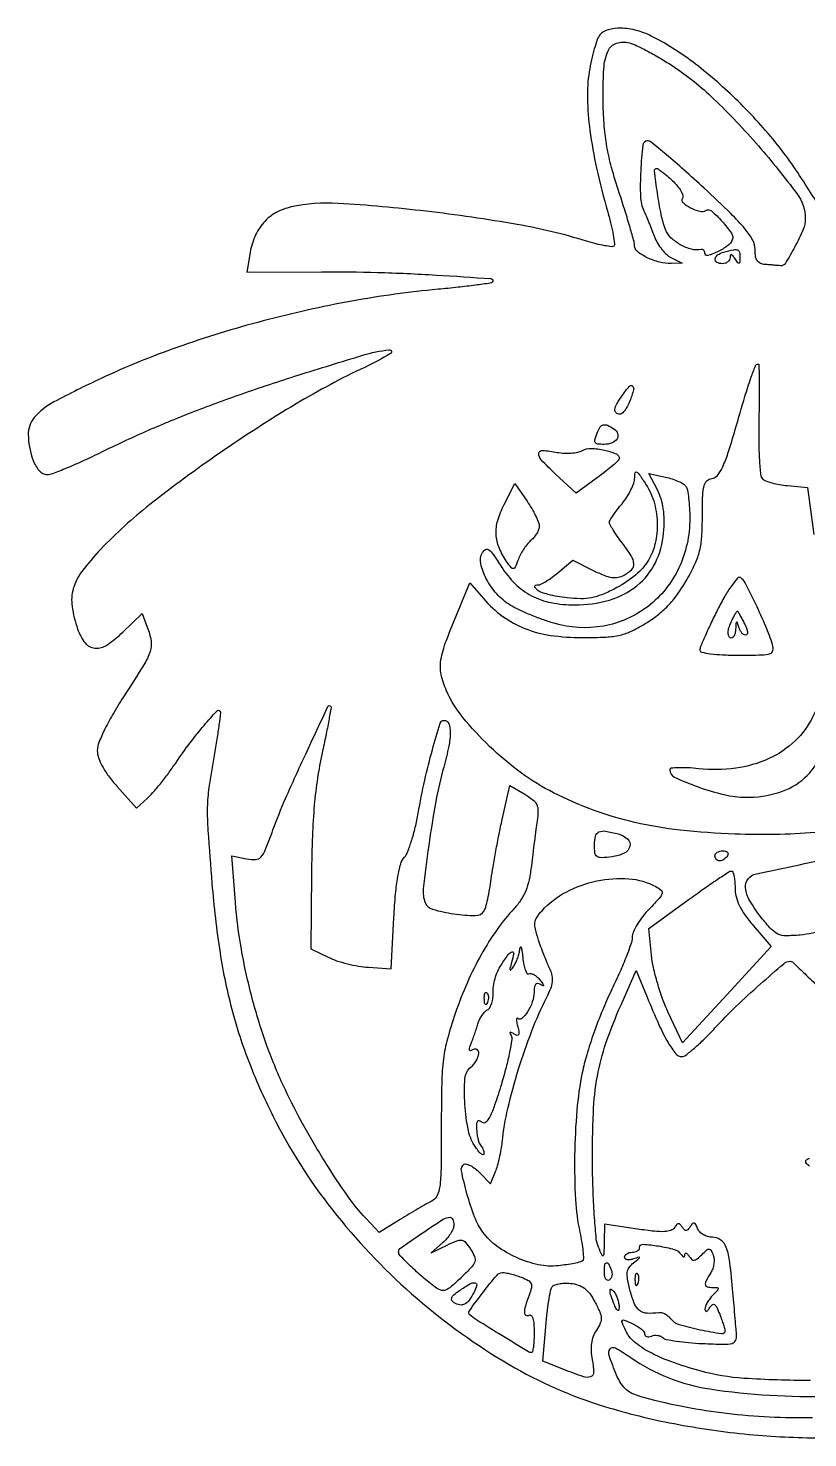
# Model space of a CAD drawing. Extents: x 22 to 640, y 38 to 1156.
# Drawn here: x 66.2 to 221.5, y 869 to 1149.9 of the extents above; entities that cross this region are included whole.
import ezdxf

# ---------------------------------------------------------------- set-up
doc = ezdxf.new("R2010")
doc.units = 0

msp = doc.modelspace()

# ---------------------------------------------------------------- linework, layer by layer
for points in [[(224.264822, 1114.09892, -0.033297), (221.346944, 1118.251958, 0.034259), (214.965482, 1127.297717, 0.029377), (207.092936, 1135.891714, 0.030196), (198.583084, 1143.20723, 0.04558), (190.29966, 1148.384377, 0.052422), (187.322591, 1149.514327, 0.059296), (184.297514, 1149.93925, 0.06878), (181.717333, 1149.637963, 0.157402), (180.082982, 1148.599987, 0.087906), (179.575029, 1147.707379, 0.015368), (178.980037, 1145.858012, 0.016261), (178.413113, 1143.619246, 0.013957), (177.959892, 1141.23158, 0.046316), (177.604613, 1135.945435, 0.02653), (178.106359, 1129.567304, 0.022256), (179.44226, 1122.057997, 0.013405), (181.657561, 1113.285992, -0.009603), (182.288407, 1110.865675, -0.014612), (182.733941, 1108.739376, -0.009155), (183.016201, 1106.979313, -0.235753), (182.867536, 1106.534203, -0.231025), (182.441329, 1106.38759, -0.01349), (181.043983, 1106.598419, -0.018203), (179.337151, 1106.967805, -0.01221), (177.414877, 1107.507994, 0.031194), (163.629267, 1110.8232, 0.014618), (145.464736, 1113.464527, 0.012761), (127.981274, 1115.036037, 0.070599), (118.58818, 1114.312857, 0.074094), (115.517628, 1113.136995, 0.085341), (113.088889, 1111.157218, 0.080749), (111.366425, 1108.381985, 0.058428), (110.367209, 1104.875416), (109.78663, 1101.297731), (124.643315, 1101.398866, -0.008979), (135.810563, 1101.274335, -0.007878), (147.464935, 1100.751106, -0.002547), (158.406786, 1100.031022, -0.64287), (158.667088, 1099.333754, -0.162822), (158.244049, 1099.122796, -0.002152), (155.29562, 1098.720914, -0.005907), (151.849287, 1098.307627, -0.003813), (147.848861, 1097.9066, 0.02212), (130.670476, 1095.546722, 0.019517), (113.025287, 1091.604934, 0.019772), (96.012828, 1086.373082, 0.024821), (80.741055, 1080.139758, 0.01282), (71.346468, 1075.452527, 0.094282), (67.452234, 1072.3263, 0.183349), (66.240016, 1068.93913, 0.079276), (67.097825, 1064.149223, 0.039303), (67.673679, 1062.838646, 0.062624), (68.381652, 1061.842006, 0.078537), (69.170411, 1061.21542, 0.129355), (69.98915, 1061, 0.090796), (71.111914, 1061.20558, 0.007273), (73.924589, 1062.318373, 0.009641), (77.257321, 1063.769123, 0.007247), (80.867855, 1065.488077, -0.0111), (89.623534, 1069.574156, -0.010417), (98.737832, 1073.359086, -0.009593), (108.693772, 1077.033794, -0.00679), (120, 1080.790848, -0.003877), (132.883459, 1084.768898, -0.043582), (138.122328, 1085.856096, -0.807727), (138.382376, 1085.095495, -0.02547), (133.25, 1082.35508, 0.025174), (119.622678, 1075.089196, 0.015885), (104.461817, 1065.329898, 0.015913), (90.465899, 1055.006121, 0.03543), (80.678478, 1046.101766, 0.029065), (76.944712, 1041.701691, 0.091358), (75.220267, 1038.250129, 0.106566), (74.977133, 1034.721608, 0.048011), (76.083581, 1030.190083, 0.080883), (77.577994, 1027.433937, 0.213943), (79.511896, 1026.399914, 0.165696), (81.955744, 1027.04724, 0.046572), (85.066551, 1029.564986), (88.923559, 1033.331253), (89.96178, 1030.600527, -0.051517), (90.697439, 1027.839314, -0.120106), (90.524092, 1025.720547, -0.058926), (89.28788, 1023.08383, -0.005693), (85.481696, 1017.113051, 0.012155), (83.265058, 1013.534609, 0.018086), (81.517959, 1010.291361, 0.018665), (80.310539, 1007.592128, 0.096119), (80, 1005.991659, 0.084098), (80.245054, 1004.545006, 0.04123), (81.005954, 1002.832018, 0.034527), (82.226926, 1000.924847, 0.021972), (83.889839, 998.878609), (87.779678, 994.5), (89.999375, 996.5, 0.030837), (91.079151, 997.600792, 0.009585), (92.563465, 999.38125, 0.009542), (94.149635, 1001.439062, 0.010376), (95.61117, 1003.5, -0.011932), (98.455973, 1007.48518, -0.015369), (101.265886, 1010.998903, -0.008161), (103.787673, 1013.864814, -0.441774), (104.435986, 1013.865384, -0.219277), (104.539168, 1013.541005, -0.002257), (104.225687, 1011.110456, -0.006722), (103.809508, 1008.284612, -0.004251), (103.251865, 1005, 0.008208), (102.224361, 998.643398, 0.031833), (101.904827, 994.667579, 0.021849), (102.030291, 990.045595, 0.002418), (102.829744, 979.5, 0.017977), (104.444717, 965.694289, 0.027538), (106.925406, 953.908899, 0.029218), (110.553327, 942.995689, 0.024246), (115.632211, 931.858122, 0.050618), (127.688134, 913.355203, 0.044727), (143.68158, 896.79606, 0.045556), (162.009783, 883.646775, 0.058373), (181, 875.287387, 0.027402), (194.849004, 871.850322, 0.023178), (209.787627, 869.712691, 0.023946), (224.010609, 869.030903, 0.043662)], [(222.953725, 989.650711, -0.029648), (207, 989.33607, -0.017036), (196.076269, 990.141822, -0.029071), (187.055274, 991.65158, -0.032229), (178.95289, 994.055193, -0.028388), (170.864349, 997.566705, -0.042286), (164.476489, 1001.490732, -0.031413), (158.130896, 1006.815952, -0.032106), (152.7923, 1012.597216, -0.065002), (149.551782, 1017.863708, -0.054071), (148.480465, 1021.165554, -0.094119), (148.428738, 1024.035335, -0.049966), (149.473273, 1027.816717, -0.006605), (152.578995, 1035.534819), (154.18801, 1039.385734), (156.902602, 1036.276582, 0.054739), (160.768572, 1032.720454, 0.064568), (165.115504, 1030.315429, 0.058674), (170.271109, 1028.948461, 0.035506), (176.57842, 1028.5, 0.01108), (181.302198, 1028.604689, 0.046104), (184.121869, 1028.991864, 0.057812), (186.501646, 1029.844662, 0.024395), (189.47234, 1031.5, 0.031375), (191.829611, 1033.182452, 0.034513), (193.879042, 1035.097861, 0.033297), (195.7051, 1037.33934, 0.025746), (197.39392, 1040, 0.020248), (199.05863, 1043.248193, 0.048409), (199.951725, 1045.80241, 0.044744), (200.374955, 1048.599028, 0.015193), (200.5, 1052.71321, -0.007169), (200.559079, 1056.833348, -0.055179), (200.826083, 1058.742935, -0.142676), (201.405802, 1059.72647, -0.152565), (202.408421, 1060.21321, 0.186858), (203.487284, 1060.828944, 0.060013), (204.488635, 1062.41608, 0.033039), (205.587257, 1065.191567, 0.007648), (207.051304, 1070, -0.002438), (208.976774, 1076.568761, -0.011685), (210.179935, 1080.281535, -0.011704), (211.067808, 1082.639256, -0.305843), (211.602396, 1083, -0.408949), (211.757034, 1082.848122, -0.001235), (211.804629, 1079.785143, -0.005547), (211.811596, 1076.25235, -0.003324), (211.745408, 1072.055806, 0.008039), (211.717454, 1067.647788, 0.013369), (211.852905, 1063.935658, 0.009509), (212.097347, 1060.969514, 0.17558), (212.5, 1060.133521, 0.104844), (213.133698, 1059.731442, 0.022797), (214.373289, 1059.333152, 0.022812), (215.87861, 1058.997031, 0.020112), (217.4729, 1058.782351), (221.4458, 1058.409273), (222.698861, 1049.054585, 0.030083)], [(222.025354, 880.454521, -0.016304), (208.777298, 880.876354, -0.051944), (200.05998, 882.356864, -0.017824), (194.213432, 884.214652, -0.03822), (189.89443, 886.141918, -0.05116), (186.905822, 888.179296, -0.111127), (185.236443, 890.380408, -0.007475), (184.510036, 892.040016, -0.293021), (184.575895, 892.418106, -0.315603), (184.938373, 892.49796, -0.008236), (186.539383, 891.800102, -0.029678), (187.481386, 891.301436, -0.038173), (188.277194, 890.730276, -0.0421), (188.838925, 890.171261, -0.177755), (189, 889.732496, 0.171967), (189.112096, 889.416212, 0.149946), (189.40483, 889.219397, 0.105694), (189.850622, 889.182026, 0.05993), (190.378145, 889.314866, -0.068101), (190.970082, 889.453723, -0.059153), (191.607567, 889.438583, -0.061908), (192.192492, 889.279484, -0.09621), (192.628145, 888.993397, 0.145937), (193.294918, 888.643668, 0.011364), (195.300143, 888.29841, 0.014751), (197.755165, 888.006664, 0.01072), (200.5, 887.821542, 0.005624), (204.761316, 887.673805, 0.066289), (206.405782, 887.853727, 0.221291), (207.118913, 888.426791, 0.138064), (207.318547, 889.5, -0.001068), (207.216377, 890.653505, -0.000188), (207.029804, 892.821875, -0.000204), (206.813008, 895.3648, -0.000183), (206.590398, 898, 0.009179), (205.97309, 904.015143, 0.059107), (205.251876, 906.978929, 0.143742), (204.154456, 908.4458, 0.162139), (202.490357, 909, -0.069585), (201.570728, 909.128607, -0.063177), (200.688559, 909.50583, -0.066777), (199.975368, 910.06349, -0.102207), (199.553194, 910.721975, 0.026243), (199.179285, 911.561781, 0.213162), (198.859599, 911.819984, 0.283827), (198.517802, 911.716593, 0.042619), (198.071205, 911.115212, -0.038503), (197.627726, 910.507662, -0.200132), (197.265062, 910.324243, -0.226979), (196.910077, 910.463236, -0.049447), (196.5, 911, 0.046005), (196.089162, 911.545488, 0.223382), (195.740846, 911.690209, 0.206403), (195.387871, 911.518459, 0.039341), (194.956309, 910.929306, -0.175007), (194.226393, 910.350175, -0.070985), (192.959697, 910.116431, -0.038276), (190.937379, 910.1888, -0.009016), (187.581309, 910.628646), (181, 911.612206), (180.936614, 908.056103, -0.002416), (180.882441, 905.665338, -0.200749), (180.734338, 905.33698, -0.512947), (180.518284, 905.380115, -0.005497), (179.804886, 907, -0.076124), (179.379229, 908.653943, -0.007036), (179.015627, 912.878125, -0.008939), (178.741604, 917.955793, -0.006897), (178.618272, 923.5, -0.012671), (178.792309, 933.80084, -0.03366), (179.596407, 941.112863, -0.038567), (181.296227, 947.662696, -0.021651), (184.304071, 955.319508), (187.329933, 962.139016), (189.501743, 956.819508, 0.008561), (191.845462, 951.348523, 0.026647), (193.679475, 947.783543, 0.036921), (195.194727, 945.579282, 0.227496), (196.402004, 945, 0.166461), (197.179056, 945.266071, 0.013001), (198.900379, 946.674617, 0.016604), (200.898041, 948.517059, 0.0119), (203.010464, 950.700823, -0.014518), (207.178383, 954.964602, -0.010807), (212.011343, 959.43205, -0.004892), (216.715274, 963.513972, -0.178081), (218.036624, 964, -0.189832), (218.414761, 963.851069, -0.001789), (220.628489, 961.772268, -0.00567), (223.159771, 959.323202, -0.003599)], [(221.75, 924.659464, 0.046314), (221.174807, 924.361455, 0.265282), (221.02163, 924.068367, 0.204013), (221.181801, 923.727725, 0.02877), (221.802786, 923.23449, -0.050547)], [(222.421626, 872.99719, -0.033198), (205.322364, 873.859131, -0.03659), (189.048015, 876.987071, -0.029901), (186.857834, 877.719729, -0.074273), (185.403685, 878.573451, -0.081807), (184.345165, 879.760087, -0.042367), (183.424358, 881.526794, -0.014342), (181.911634, 885.460787, -0.260479), (182.132779, 886.739717, -0.368138), (183.203395, 886.939473, -0.021196), (186.25, 885.014912, 0.11491), (202.039425, 878.763696, 0.043602), (225.846462, 877.309384, 0.043334)]]:
    msp.add_lwpolyline(points, format="xyb")
for points in [[(194.648467, 1142.35767, -0.04457), (202.737517, 1135.882064, -0.023071), (211.67039, 1126.493146, -0.018061), (219.332097, 1116.984834, -0.161929), (221, 1111.969784, -0.100959), (220.559932, 1109.812553, -0.022341), (218.920511, 1106.393817, -0.016003), (217.025669, 1103.113561, -0.28664), (215.980342, 1102.6, 0.003439), (215.47091, 1102.648427, 0.001053), (214.700475, 1102.714687, 0.001054), (213.83761, 1102.785236, 0.001153), (213, 1102.85, -0.08218), (212.055972, 1103.07987, -0.144449), (211.441244, 1103.586976, -0.111248), (211.102625, 1104.453473, -0.037757), (211, 1105.810552, 0.125434), (210.522224, 1107.685084, 0.0485), (209.00557, 1109.920862, 0.026762), (206.147056, 1113.010961, 0.005681), (200.828207, 1118.060552, 0.004936), (196.851839, 1121.678239, 0.007555), (193.327655, 1124.727162, 0.00327), (190.281685, 1127.249162, 0.172952), (189.578207, 1127.5, 0.38224), (188.632729, 1126.653524, 0.014442), (188.213953, 1121.526742, 0.021266), (188.161987, 1116.379953, 0.101763), (188.842887, 1113.539254, -0.008375), (189.291203, 1112.538938, -0.003524), (189.861852, 1111.179903, -0.003485), (190.451611, 1109.718289, -0.004532), (190.970258, 1108.371054, 0.043627), (191.579327, 1107.095943, 0.035681), (192.438081, 1105.851807, 0.036989), (193.401607, 1104.816335, 0.074412), (194.321178, 1104.188734), (196.5, 1103.135361), (194.297053, 1103.06768, -0.069794), (191.979595, 1103.320464, -0.049921), (189.524547, 1104.210425, -0.05155), (187.574014, 1105.407748, -0.233418), (187, 1106.570338, 0.067451), (186.885464, 1107.415503, 0.003153), (186.098747, 1110.196339, 0.005162), (185.107264, 1113.490798, 0.003681), (183.931904, 1117.159823, -0.01242), (182.424154, 1122.16594, -0.022733), (181.484736, 1126.323098, -0.024204), (180.962628, 1130.367418, -0.016497), (180.744752, 1135, -0.016473), (180.874137, 1141.831322, -0.089572), (181.716686, 1145.420905, -0.212359), (183.386239, 1146.954818, -0.152128), (185.954738, 1147.012981, -0.041506), (187.468051, 1146.43945, -0.0116), (189.728906, 1145.295481, -0.011619), (192.235665, 1143.877255, -0.011973)], [(194.539181, 1119.551269, -0.031975), (195.503044, 1118.53606, -0.045072), (196.212861, 1117.510557, -0.053614), (196.599334, 1116.617063, -0.216984), (196.526458, 1116.04281, 0.363975), (196.652845, 1115.174661, 0.062918), (198.129858, 1114.158929, 0.056761), (199.95869, 1113.463554, 0.197522), (201.185433, 1113.636526, -0.322963), (202.326595, 1113.528161, -0.030715), (204.434903, 1111.438889, -0.031347), (206.29117, 1109.075782, -0.248531), (206.446817, 1107.739832, -0.147566), (205.533782, 1106.573609, -0.040366), (203.49915, 1105.373642, -0.047154), (201.57485, 1104.653855, -0.493737), (201, 1105.094085, 0.084683), (200.943113, 1105.427555, 0.113715), (200.779687, 1105.685701, 0.127254), (200.535674, 1105.827628, 0.122859), (200.25, 1105.835962, -0.118806), (198.344372, 1105.876323, -0.064075), (196.156304, 1106.764644, -0.063626), (194.243972, 1108.190572, -0.110329), (193.157651, 1109.837004, -0.040438), (192.304159, 1112.77593, -0.014316), (191.548626, 1117.095085, -0.006032), (190.959325, 1121.517223, -0.449939), (191.387205, 1122, -0.157699), (191.697241, 1121.899721, -0.008711), (192.52337, 1121.280685, -0.012782), (193.489857, 1120.489404, -0.008949)], [(207.984687, 1104.25, -0.011938), (207.952739, 1103.271084, -0.327416), (207.798096, 1103.083458, -0.309569), (207.563444, 1103.169589, -0.011213), (207, 1104, 0.021149), (206.559769, 1104.621859, 0.167501), (206.269141, 1104.8125, 0.405416), (206.081977, 1104.704915, 0.066727), (206.015313, 1104.25, -0.118755), (205.894248, 1103.773192, -0.099323), (205.563873, 1103.367188, -0.09112), (205.07407, 1103.094491, -0.081749), (204.5, 1103, -0.12015), (203.408937, 1103.266022, -0.309409), (203.044273, 1103.945832, -0.219845), (203.531001, 1104.756754, -0.085659), (204.75, 1105.310674, -0.010495), (206.749767, 1105.788667, -0.133406), (207.514514, 1105.749161, -0.272211), (207.886328, 1105.327276, -0.049942)], [(186.052729, 1075.638688, -0.031712), (185.593447, 1074.628529, -0.041309), (185.043179, 1073.775115, -0.046715), (184.486798, 1073.176241, -0.184244), (184.024751, 1073, -0.187587), (183.304794, 1073.27996, -0.249543), (183.074661, 1073.930596, -0.094407), (183.479319, 1075.084149, -0.021347), (184.601999, 1076.842161, -0.023801), (185.933009, 1078.562094, -0.41021), (186.576892, 1078.617634, -0.299299), (186.804005, 1077.874661, -0.019591)], [(182.878115, 1070.096491, -0.165725), (183.625723, 1069.16767, -0.231055), (183.515821, 1068.123665, -0.162197), (182.508835, 1067.29226, -0.092408), (180.940983, 1067, -0.022761), (179.584113, 1067.061801, -0.24887), (179.141839, 1067.350845, -0.204955), (179.084807, 1067.920442, -0.015474), (179.606989, 1069.418213, -0.053895), (180.152362, 1070.481056, -0.198695), (180.76416, 1070.896685, -0.160792), (181.582116, 1070.802701, -0.032851)], [(183.938102, 1064.152175, -0.184282), (183.751893, 1063.775484, -0.008057), (182.641237, 1062.779326, -0.012764), (181.249252, 1061.631724, -0.008672), (179.61016, 1060.394466), (175.344116, 1057.288933), (171.276977, 1061.082719, -0.013319), (168.396857, 1063.91643, -0.213243), (167.943249, 1065.171979, -0.41347), (168.6625, 1065.794167, -0.028629), (171.596055, 1065.416002, 0.034513), (172.965115, 1065.255856, 0.030623), (174.399664, 1065.275625, 0.031907), (175.690802, 1065.455994, 0.077056), (176.591777, 1065.791423, -0.139152), (178.322974, 1066.203493, -0.044202), (180.977891, 1065.853167, -0.042996), (183.367038, 1065.099744, -0.329726)], [(197.234687, 1058.624368, -0.101793), (197.52229, 1057.895622, -0.014122), (197.758058, 1056.27833, -0.015689), (197.925025, 1054.322031, -0.012717), (197.984687, 1052.216756, -0.110702), (195.809736, 1042.380198, -0.119439), (189.672351, 1034.726144, -0.121128), (180.788468, 1030.800373, -0.115999), (170.943256, 1031.351803, -0.01508), (168.620247, 1032.11409, -0.011712), (166.140475, 1033.077774, -0.01188), (163.86875, 1034.08638, -0.027869), (162.237085, 1034.972098, -0.07121), (159.564146, 1037.201761, -0.061584), (157.468491, 1040.197787, -0.068296), (156.367226, 1043.20554, -0.183211), (156.697526, 1045.423992, -0.141543), (157.320819, 1046.03982, -0.290369), (157.978729, 1045.995648, -0.084667), (158.849854, 1045.09661, -0.009254), (160.438258, 1042.683746, 0.056976), (163.211038, 1039.237399, 0.074081), (166.477125, 1036.848221, 0.071689), (170.384866, 1035.463548, 0.049391), (175.066046, 1035, 0.070544), (181.976352, 1035.979835, 0.099841), (187.469784, 1038.844887, 0.108027), (191.132259, 1043.412843, 0.094748), (192.776158, 1049.314303, 0.021332), (192.881981, 1051.953111, 0.03513), (192.719614, 1054.179227, 0.040152), (192.276518, 1056.13043, 0.043449), (191.534942, 1057.932429), (189.849354, 1061.191998), (193.174677, 1060.470367, -0.025256), (194.501519, 1060.111428, -0.028017), (195.739001, 1059.630432, -0.028995), (196.735942, 1059.10543, -0.112809)], [(168, 1050.675499, -0.088534), (167.885052, 1050.031415, -0.043271), (167.528773, 1049.274048, -0.041114), (167.009622, 1048.528673, -0.046914), (166.395824, 1047.913542, 0.047698), (165.71376, 1047.227852, 0.024294), (164.988332, 1046.251175, 0.023895), (164.332156, 1045.162652, 0.032858), (163.857034, 1044.123972, -0.010158), (163.218162, 1042.541173, -0.248014), (162.861207, 1042.252145, -0.283091), (162.453574, 1042.40434, -0.012676), (161.522567, 1043.664319, -0.05535), (160.008358, 1046.433257, -0.086153), (159.421563, 1049.082725, -0.082601), (159.75232, 1051.85494, -0.047076), (160.999888, 1054.999781), (163.158502, 1059.231013), (165.579251, 1055.66856, -0.017004), (166.505949, 1054.199748, -0.019354), (167.288905, 1052.732337, -0.0189), (167.853417, 1051.446322, -0.094238)], [(191.5, 1050.833581, -0.062999), (190.993307, 1046.828097, -0.085979), (189.501926, 1043.51697, -0.078965), (186.869605, 1040.704578, -0.044954), (182.941457, 1038.18116, -0.024795), (180.474869, 1037.045204, -0.048669), (178.402897, 1036.438752, -0.048954), (176.260735, 1036.246196, -0.025384), (173.576575, 1036.404584, -0.016815), (171.616335, 1036.687473, -0.020216), (169.79785, 1037.089116, -0.019329), (168.313484, 1037.542526, -0.11305), (167.626575, 1037.973425, -0.031621), (167.212545, 1038.443418, -0.190474), (167.123549, 1038.75, -0.310256), (167.281493, 1038.939202, -0.068487), (167.723275, 1039, 0.116825), (168.331095, 1039.143982, 0.020178), (169.373252, 1039.720836, 0.020994), (170.56396, 1040.514418, 0.017415), (171.762855, 1041.453909), (174.67916, 1043.907818), (178.772276, 1041.882706, 0.018335), (180.938002, 1040.908316, 0.059589), (182.454008, 1040.493511, 0.086048), (183.699042, 1040.522936, 0.074159), (184.932696, 1040.96398, 0.07337), (186.421052, 1042.067217, 0.216662), (186.858604, 1043.23068, 0.126756), (186.348249, 1044.774963, 0.020067), (184.5, 1047.411113, -0.010373), (183.542469, 1048.722029, -0.013965), (182.734375, 1049.949585, -0.011006), (182.118659, 1050.995055, -0.128255), (182, 1051.450035, -0.13557), (182.122903, 1051.894984, -0.012798), (182.734375, 1052.860425, -0.015643), (183.542502, 1053.988895, -0.011689), (184.5, 1055.182369, 0.031702), (185.458028, 1056.479571, 0.029442), (186.270574, 1057.919095, 0.030718), (186.838276, 1059.286208, 0.081283), (187.016847, 1060.326725, -0.047719), (187.120746, 1061.330734, -0.514811), (187.43599, 1061.472066, -0.112097), (187.985149, 1060.957743, -0.006406), (189.266847, 1059.010251, -0.038186), (190.246826, 1057.185826, -0.037511), (190.944741, 1055.222832, -0.036137), (191.360894, 1053.108812, -0.030541)], [(203.532254, 1034.064047, 0.005452), (202.179062, 1031.302415, 0.00768), (201.0376, 1028.809243, 0.004821), (200.134964, 1026.699933, 0.098998), (200, 1026.024964, 0.351636), (200.344092, 1025.596189, 0.020914), (202.095769, 1025.283861, 0.022556), (204.498889, 1025.068156, 0.011104), (207.567388, 1025, 0.004448), (212.354169, 1025.04258, 0.069478), (213.968435, 1025.297334, 0.278958), (214.538627, 1025.932617, 0.12431), (214.468585, 1027.09898, 0.023097), (213.133204, 1030.717716, 0.011589), (211.132893, 1035.162566, 0.006391), (209.027367, 1039.424765, 0.137253), (208.085524, 1040.447143, 0.369966), (207.509172, 1040.357012, 0.021841), (206.333345, 1038.852236, 0.024254), (204.971081, 1036.732142, 0.014027)], [(208.899729, 1031.25, -0.029629), (209.298783, 1030.357611, -0.067285), (209.464673, 1029.639069, -0.12902), (209.388948, 1029.181753, -0.295713), (209.108508, 1029, -0.155423), (208.706732, 1029.127982, -0.068268), (208.294856, 1029.514062, -0.058116), (207.935524, 1030.080527, -0.048432), (207.689326, 1030.75, 0.013983), (207.455956, 1031.550779, 0.556743), (207.308751, 1031.58731, 0.182651), (207.187461, 1031.327463, 0.0063), (207.116001, 1030.190983, -0.041699), (207.002716, 1029.34775, -0.086358), (206.751403, 1028.734941, -0.154568), (206.411546, 1028.447162, -0.241931), (206.03771, 1028.476694, -0.180132), (205.713396, 1028.893895, -0.089568), (205.628255, 1029.567774, -0.062398), (205.78912, 1030.463924, -0.031329), (206.20015, 1031.539937, -0.010029), (206.646063, 1032.468772, -0.018053), (207.05386, 1033.208647, -0.014194), (207.399131, 1033.749425, -0.505863), (207.526986, 1033.754226, -0.040652), (207.651077, 1033.569058, -0.001929), (208.013597, 1032.913741, -0.003158), (208.436571, 1032.130436, -0.002266)], [(222.47412, 1012.75, -0.095458), (218.969544, 1007.894442, -0.081911), (213.732272, 1004.374021, -0.074192), (207.152508, 1002.480249, -0.058918), (199.75, 1002.373419, 0.013161), (197.545257, 1002.543405, 0.022126), (195.689063, 1002.555252, 0.018234), (194.262594, 1002.449031, 0.382124), (194, 1002.155605, 0.292747), (194.947734, 1000.675634, 0.021279), (199.644424, 998.750041, 0.02871), (204.862562, 997.197818, 0.055602), (209.178109, 996.674669, 0.077018), (215.74143, 997.627633, 0.10932), (220.855122, 1000.526387, 0.110151), (224.242743, 1005.29262, 0.079102), (225.80469, 1011.658365, 0.015741), (225.909762, 1013.706351, 0.026276), (225.853248, 1015.430895, 0.024719), (225.677701, 1016.725998, 0.361249), (225.34795, 1017, 0.226997), (224.894593, 1016.782997, 0.020845), (224.132632, 1015.751562, 0.02367), (223.295835, 1014.37822, 0.016267)], [(124.774415, 1005.5, 0.017332), (123.85079, 1000.477085, 0.0147), (123.216654, 995.118497, 0.012547), (122.826775, 988.967685, 0.007096), (122.647389, 981.5), (122.5, 966.5), (126, 964.792114, 0.03401), (127.663769, 964.116017, 0.018254), (129.79375, 963.500111, 0.018098), (132.02168, 963.028069, 0.02695), (134, 962.792114), (138.5, 962.5), (139.058704, 972.70988, -0.008526), (139.39783, 977.430275, -0.02081), (139.851005, 980.886207, -0.026633), (140.41664, 983.354701, -0.107253), (141.143301, 984.70988, 0.083979), (141.809854, 985.826112, 0.016644), (142.58332, 988.030402, 0.017195), (143.318483, 990.688839, 0.015246), (143.90275, 993.5, -0.010994), (145.208585, 1000.062498, -0.013328), (146.730873, 1006.149526, -0.006106), (148.267555, 1011.415524, -0.329907), (149.056962, 1012, -0.306005), (149.97348, 1011.381132, -0.097991), (150.295971, 1009.68242, -0.049727), (149.989739, 1006.834532, -0.016003), (148.984937, 1002.701583, 0.022318), (147.40846, 995.840995, 0.011114), (145.996285, 987.034914, 0.00648), (144.925696, 978.43298, 0.119887), (145.272747, 975.731617, 0.236242), (146.775272, 974.358544, 0.032866), (151.026116, 973.44928, 0.032399), (155.339435, 973.10242, 0.264066), (157.010725, 974.017354, 0.071705), (157.34683, 974.7898, 0.011381), (157.747729, 976.39679, 0.012416), (158.132604, 978.326234, 0.01058), (158.444596, 980.378049, -0.009044), (158.808025, 982.818546, -0.004173), (159.364704, 985.980619, -0.004131), (160.00539, 989.296395, -0.005721), (160.638436, 992.2581), (162.163992, 999.0162), (165.128796, 997.264847, -0.032141), (166.738077, 996.16901, -0.118338), (167.500147, 995.213271, -0.115646), (167.754622, 994.003227, -0.030026), (167.58849, 992.006747, 0.002931), (167.350149, 990.280409, 0.001173), (167.043273, 987.914482, 0.001161), (166.724379, 985.362572, 0.001465), (166.441737, 983, -0.023284), (165.985898, 980.222975, -0.043932), (165.321814, 978.053616, -0.049932), (164.358647, 976.224368, -0.041713), (162.998645, 974.5, 0.0342), (159.62878, 970.356692, 0.025859), (156.499524, 965.395658, 0.024181), (153.691278, 959.76551, 0.020874), (151.285634, 953.610408, 0.016539), (149.732855, 948.550667, 0.035138), (148.941783, 944.533656, 0.025664), (148.590896, 939.72748, 0.00539), (148.5, 931.296369, -0.002867), (148.450355, 922.638507, -0.029872), (148.197456, 919.092306, -0.084873), (147.61419, 917.208509, -0.162265), (146.5, 916.10745, 0.012704), (145.457228, 915.560388, 0.003563), (143.856659, 914.653117, 0.00359), (142.060796, 913.600918, 0.003774), (140.309902, 912.540124), (136.119805, 909.958084), (133.513807, 912.729042, -0.035257), (129.901684, 917.157267, -0.013556), (125.504897, 923.771829, -0.013345), (121.105939, 931.230806, -0.016028), (117.387139, 938.477842, -0.02471), (113.785944, 947.173151, -0.021009), (110.838026, 956.661723, -0.020989), (108.693958, 966.375384, -0.024502), (107.504296, 975.746172), (106.788282, 984.992344), (109.726778, 984.404644, 0.061602), (111.518506, 984.27119, 0.198155), (112.578956, 984.770358, 0.090232), (113.452043, 986.164089, 0.007543), (114.976426, 990.158473, -0.015965), (117.498626, 996.447412, -0.005641), (121.498344, 1005.293823, -0.001041), (125.927237, 1014.750721, -0.540009), (126.466704, 1014.826989, -0.227306), (126.548402, 1014.536258, -0.001604), (126.088125, 1011.952303, -0.005693), (125.51258, 1008.973705, -0.003563)], [(183.75, 989.369714, -0.118456), (185.620693, 988.353448, -0.283474), (186.046898, 986.898039, -0.214785), (184.907647, 985.519713, -0.085386), (182.5, 984.810207, -0.017442), (180.391436, 984.638321, -0.162842), (179.526096, 984.883777, -0.213495), (179.106529, 985.566763, -0.032562), (179, 987.200801, -0.059924), (179.209604, 988.943449, -0.229677), (179.886815, 989.762419, -0.150484), (181.183541, 989.931441, -0.023186)], [(244, 985.616362, -0.055803), (243.790298, 983.743256, -0.075885), (243.169176, 982.162807, -0.057858), (241.963596, 980.548734, -0.019746), (239.870011, 978.501528, -0.042855), (235.541143, 975.217153, -0.031794), (230.268941, 972.338089, -0.032294), (224.818991, 970.213584, -0.052885), (219.968576, 969.222959, -0.022284), (217.118213, 969.076797, -0.109186), (215.550493, 969.412316, -0.10087), (214.209177, 970.389074, -0.017621), (212.171728, 972.783176, -0.035792), (209.933135, 976.067284, -0.105474), (209.086858, 978.65059, -0.198538), (209.604622, 980.41411, -0.175645), (211.25, 981.412744, 0.00482), (218.861194, 983.014316, 0.004325), (226.720585, 984.818827, 0.003603), (233.642953, 986.524187, 0.026029), (236.920508, 987.540917, -0.017513), (240.8172, 988.822818, -0.137923), (242.702064, 988.839181, -0.262308), (243.683045, 987.871657, -0.069925)], [(205.5, 985, -0.06081), (205.193797, 984.617485, -0.051032), (204.7871, 984.29375, -0.053229), (204.346558, 984.073302, -0.089642), (203.940983, 984, -0.105429), (203.581949, 984.076556, -0.099231), (203.276414, 984.29375, -0.096318), (203.071618, 984.618268, -0.092995), (203, 985, -0.153634), (203.120018, 985.381379, -0.097988), (203.457961, 985.70625, -0.080552), (203.962904, 985.925455, -0.062283), (204.559017, 986, -0.066118), (205.110654, 985.926733, -0.138808), (205.478525, 985.70625, -0.191142), (205.607943, 985.379648, -0.139169)], [(191.231956, 978.875861, -0.059286), (192.278041, 978.144998, -0.290573), (192.466252, 977.482905, -0.113346), (191.958993, 976.585209, -0.007428), (189.903069, 974.399993, 0.028431), (188.630026, 972.927653, 0.028964), (187.540733, 971.329182, 0.030256), (186.763453, 969.835324, 0.095855), (186.509657, 968.742287, -0.075294), (186.258408, 967.416793, -0.009378), (185.232761, 964.661797, -0.01088), (183.873492, 961.418863, -0.008816), (182.279412, 958, 0.017134), (180.576711, 954.183694, 0.011624), (178.890415, 949.732697, 0.011722), (177.461104, 945.353101, 0.022894), (176.566112, 941.792158, 0.029332), (175.500093, 934.325342, 0.017111), (175.057491, 925.28948, 0.017065), (175.227812, 916.511914, 0.039454), (176.097663, 909.980217, -0.011605), (176.47843, 907.979358, -0.01705), (176.711834, 906.204418, -0.012443), (176.816318, 904.751076, -0.211126), (176.64706, 904.313727, -0.135433), (176.229907, 904.076998, -0.011097), (174.9969, 903.79512, -0.014245), (173.486153, 903.529463, -0.010479), (171.799397, 903.318164, -0.078767), (167.844822, 903.530113, -0.052436), (163.521318, 904.941463, -0.052402), (159.582341, 907.223082, -0.078254), (156.775256, 910.033066, -0.065778), (155.134867, 913.054951, -0.024269), (153.618414, 917.670657, -0.016071), (152.50948, 922.26649, -0.315331), (153.054736, 923.533829, -0.216608), (153.537447, 923.59544, -0.049102), (154.317897, 923.267494, -0.042278), (155.222559, 922.674232, -0.030125), (156.129905, 921.870095), (158.33276, 919.66724), (159.297765, 922.08362, 0.026825), (159.694885, 923.257094, 0.012422), (160.089934, 924.818313, 0.012264), (160.424772, 926.48322, 0.016688), (160.639398, 928, -0.029947), (161.762533, 934.659828, -0.018118), (163.843814, 942.384636, -0.017905), (166.539044, 950.12147, -0.024638), (169.542823, 956.842585, 0.02534), (170.317267, 958.581993, 0.063055), (170.650809, 959.93168, 0.079557), (170.600212, 961.122828, 0.063325), (170.18553, 962.342585, -0.0144), (169.694594, 963.426191, -0.00554), (169.073288, 964.957177, -0.00548), (168.435539, 966.633812, -0.006725), (167.878317, 968.21376, -0.019205), (167.237757, 970.382383, -0.091438), (167.152299, 971.666817, -0.115797), (167.540982, 972.7433, -0.039645), (168.559855, 974.06614, -0.087504), (173.339901, 977.781083, -0.069376), (179.500529, 980.012969, -0.071208), (185.863548, 980.43908, -0.104399)], [(207, 978.679999, 0.05964), (207.211736, 976.911184, 0.05202), (207.837744, 975.153923, 0.04287), (208.939204, 973.282007, 0.022604), (210.599745, 971.154505), (214.19949, 966.949012), (205.369898, 957.330031), (196.540306, 947.711051), (193.70254, 953.810572, -0.021993), (192.578908, 956.532646, -0.015587), (191.550762, 959.673751, -0.015774), (190.755715, 962.741151, -0.031873), (190.362286, 965.205046), (189.859799, 970.5), (197.679899, 976.221231, -0.004041), (200.731121, 978.415882, -0.006126), (203.423158, 980.270302, -0.002616), (205.742767, 981.809078, -0.136374), (206.25, 981.971231, -0.317326), (206.541083, 981.782095, -0.039016), (206.779687, 981.016299, -0.034721), (206.94583, 979.950483, -0.021309)], [(165.948307, 961.468052, -0.192283), (166.363676, 961.540913, -0.071384), (166.931491, 961.334409, -0.057403), (167.554169, 960.902889, -0.042191), (168.136693, 960.297031, -0.00934), (168.737621, 959.527132, -0.131458), (168.867349, 959.204823, -0.576573), (168.747152, 959.114204, -0.035256), (168.25, 959.367059, 0.116548), (167.699296, 959.542823, 0.244521), (167.297191, 959.371518, 0.135927), (167.049745, 958.814778, 0.033578), (166.968197, 957.809017, -0.080285), (166.631788, 955.895166, -0.056247), (165.684571, 953.917134, -0.071032), (164.565119, 952.590235, -0.397549), (163.718876, 952.614457, 0.452639), (163.56137, 952.604253, 0.166472), (163.480116, 952.363972, 0.046452), (163.537538, 951.7718, 0.01657), (163.725277, 950.942542, -0.018637), (163.969125, 949.844395, -0.162642), (163.899796, 949.356741, -0.365311), (163.601387, 949.228241, -0.065015), (163.003015, 949.498137, 0.019771), (162.442171, 949.81483, 0.241076), (162.203023, 949.815159, 0.399747), (162.142556, 949.643389, 0.03288), (162.386516, 949.183621, -0.178615), (162.550528, 948.374822, -0.010525), (162.10837, 945.866454, -0.014826), (161.415811, 942.843014, -0.010307), (160.462931, 939.47148, -0.007544), (159.127535, 935.318983, -0.035078), (158.156208, 932.998058, -0.083457), (157.358388, 931.910727, -0.383263), (156.641503, 931.882563, 0.080794), (156.085463, 932.209467, 0.333867), (155.732971, 932.110311, 0.153397), (155.545428, 931.592842, 0.02176), (155.545697, 930.447429, 0.024056), (155.636039, 929.46661, 0.026542), (155.818874, 928.53119, 0.027274), (156.058778, 927.757369, 0.107976), (156.326101, 927.340566, -0.064456), (156.584273, 927.005613, -0.039126), (156.802042, 926.554472, -0.038619), (156.95056, 926.064487, -0.054329), (157, 925.610827, -0.401529), (156.840768, 925.444513, -0.177862), (156.523327, 925.545687, -0.054905), (156.002105, 926.051385, -0.019953), (155.377282, 926.871742, -0.101513), (153.908652, 930.263007, -0.036082), (153.198213, 935.524475, -0.032807), (153.21612, 940.628399, -0.205046), (154.380856, 942.901119, 0.085007), (155.466495, 944.16811, 0.103111), (155.9774, 945.643487, 0.286633), (155.637648, 946.383464, 0.291794), (154.830061, 946.394972, -0.066688), (154.342206, 946.176878, -0.406439), (154.120623, 946.293612, -0.158479), (154.120833, 946.706526, -0.01841), (154.443515, 947.585955, 0.009618), (154.783118, 948.463478, 0.005648), (155.157179, 949.525249, 0.005647), (155.507311, 950.595655, 0.009581), (155.772927, 951.5, -0.045738), (156.081445, 952.324829, -0.036362), (156.555741, 953.149316, -0.037538), (157.113365, 953.853504, -0.072212), (157.671077, 954.306184, 0.12409), (158.174913, 954.809178, 0.055542), (158.566548, 955.666859, 0.050178), (158.797956, 956.715951, 0.047998), (158.820753, 957.806184, -0.058683), (158.87273, 959.036601, -0.031758), (159.208242, 960.516504, -0.03116), (159.747544, 961.999739, -0.04253), (160.42416, 963.25, -0.010199), (161.90987, 965.414905, -0.180108), (162.602538, 965.881249, -0.542433), (162.924939, 965.576125, -0.023278), (162.501881, 963.75, 0.005506), (162.180214, 962.556159, 0.192299), (162.216446, 962.274156, 0.538239), (162.375733, 962.262105, 0.011991), (162.919181, 963, 0.043234), (163.335045, 963.718969, 0.024785), (163.714758, 964.646875, 0.024611), (164.006197, 965.624746, 0.037264), (164.15279, 966.5, -0.120424), (164.263522, 966.822078, -0.632474), (164.397921, 966.804787, -0.044246), (164.565951, 966.075658, -0.008522), (164.729717, 964.729062, 0.02183), (164.939487, 963.318481, 0.041608), (165.25, 962.215629, 0.062354), (165.603708, 961.539793, 0.398735)], [(157.683114, 955.8125, -0.054073), (157.461564, 955.395823, -0.470617), (157.279315, 955.37858, -0.168741), (157.137993, 955.670344, -0.018894), (157.078947, 956.416667, -0.028489), (157.089945, 957.112848, -0.077125), (157.200665, 957.592839, -0.208169), (157.385309, 957.77538, -0.296942), (157.604167, 957.729167, -0.126455), (157.797407, 957.402231, -0.060344), (157.876576, 956.916927, -0.05415), (157.839148, 956.359369, -0.051402)], [(151, 911.410293, -0.103164), (150.844228, 910.663352, -0.038462), (150.339063, 909.711883, -0.036092), (149.610978, 908.7281, -0.036255), (148.75, 907.860829), (146.5, 905.901073), (149.651529, 907.425295, -0.016349), (151.624157, 908.300976, -0.140335), (152.574046, 908.402272, -0.176858), (153.326089, 907.968973, -0.029497), (154.337018, 906.608399, -0.045505), (155.120839, 905.135671, -0.181261), (155.160583, 904.130494, -0.109125), (154.520235, 903.053698, -0.011783), (152.476464, 900.977188, -0.013196), (150.490934, 899.151851, -0.090262), (149.353836, 898.47493, -0.171881), (148.397022, 898.45915, -0.081243), (147.290976, 899.043537, -0.015296), (144.799554, 901.053293, -0.014364), (142.381432, 903.252893, -0.008153), (140.303335, 905.321634, -0.195264), (140, 906.068751, -0.244738), (140.4247, 906.884444, -0.004229), (144.683881, 909.812444, -0.006028), (148.889329, 912.578212, -0.139394), (150.25, 912.988237, -0.202023), (150.536503, 912.872807, -0.086572), (150.779687, 912.529568, -0.065786), (150.944878, 912.01795, -0.045263)], [(196.234687, 905.595365, 0.035741), (196.534607, 905.21072, 0.180192), (196.772178, 905.086877, 0.341127), (196.9339, 905.1824, 0.087512), (197, 905.5, -0.144742), (197.085613, 905.759996, -0.342971), (197.268194, 905.817358, -0.130112), (197.543782, 905.622619, -0.032963), (197.869995, 905.176111, 0.071946), (198.373951, 904.588254, 0.215257), (198.868832, 904.438197, 0.139112), (199.463506, 904.6939, 0.025721), (200.357555, 905.500413, -0.014288), (201.379138, 906.465221, -0.190681), (201.855089, 906.639718, -0.272624), (202.224506, 906.409274, -0.028592), (202.660693, 905.441836, -0.0795), (202.827004, 904.652817, -0.047379), (202.783141, 903.691829, -0.046026), (202.552443, 902.716598, -0.05856), (202.157821, 901.881103, 0.015695), (201.221932, 900.272235, 0.160881), (201.088563, 899.524222, 0.31318), (201.465895, 899.118853, 0.053599), (202.571429, 899, -0.024648), (203.455886, 898.956373, -0.385629), (203.642857, 898.75, -0.18989), (203.501734, 898.391805, -0.008694), (202.571429, 897.428571, 0.034137), (201.971208, 896.740276, 0.033503), (201.466105, 895.972545, 0.035421), (201.117587, 895.240102, 0.096877), (201.015313, 894.678571, 0.098385), (201.091936, 894.317536, 0.382587), (201.282087, 894.229241, 0.15126), (201.574067, 894.427428, 0.027573), (201.957897, 894.966116, -0.076685), (202.474285, 895.558432, -0.333028), (202.911168, 895.583691, -0.140354), (203.350293, 895.069389, -0.016127), (203.942584, 893.651016, -0.005706), (204.347577, 892.548072, -0.007564), (204.689384, 891.534887, -0.005607), (204.952265, 890.682125, -0.072077), (205, 890.352707, -0.459062), (204.293703, 889.745541, -0.014424), (200.070682, 890.511845, -0.017788), (195.87628, 891.555742, -0.161801), (194.342218, 892.605963, 0.055869), (193.799728, 893.175271, 0.051467), (193.130258, 893.628431, 0.055029), (192.44076, 893.905634, 0.102401), (191.842218, 893.946531, -0.046805), (189.475714, 893.846301, -0.150103), (188.009355, 894.380224, -0.134202), (186.999468, 895.69005, -0.034455), (186.14795, 898.25, -0.01483), (185.607226, 900.639131, -0.076142), (185.551798, 901.9926, -0.124894), (185.916986, 902.964094, -0.071627), (186.776312, 903.884533, 0.002085), (187.914866, 904.8069, 0.233986), (187.992934, 904.978917, 0.500024), (187.891108, 905.050054, 0.003593), (186.75, 904.665917, -0.048448), (186.079606, 904.505348, -0.086249), (185.514062, 904.524475, -0.132104), (185.142237, 904.71268, -0.213023), (185, 905.031385, -0.152681), (185.115494, 905.400789, -0.098158), (185.440625, 905.715469, -0.08088), (185.926468, 905.92777, -0.062722), (186.5, 906, 0.060589), (187.073608, 906.069765, 0.079256), (187.559375, 906.275282, 0.097269), (187.884616, 906.579705, 0.157411), (188, 906.937129, -0.429602), (188.688208, 907.590285, -0.027324), (191.764748, 907.260184, -0.029019), (194.910758, 906.558185, -0.177434)], [(164.421497, 901.029847, -0.032463), (165.809721, 900.396158, -0.16754), (166.374403, 899.784727, -0.164639), (166.447583, 898.948813, -0.031083), (165.986597, 897.464747, 0.017015), (165.242003, 895.285901, 0.074802), (165.044962, 893.945392, 0.296814), (165.36625, 893.455475, 0.246537), (166, 893.5, -0.369423), (166.402624, 893.437431, -0.106919), (166.726474, 892.83874, -0.051222), (166.936318, 891.688628, -0.019531), (167, 890.059017, -0.012679), (166.960531, 888.502847, -0.020876), (166.839014, 887.192336, -0.01617), (166.66836, 886.177135, -0.357093), (166.451963, 886, -0.137634), (165.857422, 886.166819, -0.000694), (160.538532, 889.416802, -0.00192), (155.571229, 892.487724, -0.041052), (154.186239, 893.518072, -0.385695), (154.092073, 894.348586, -0.008153), (156.766283, 897.943071, -0.009877), (159.540436, 901.404, -0.214013), (160.6849, 901.962049, -0.054365), (161.307027, 901.914298, -0.014817), (162.271297, 901.703869, -0.014804), (163.35765, 901.398419, -0.014906)], [(182.349337, 902.532025, -0.066719), (182.493102, 901.926665, -0.072258), (182.466258, 901.321649, -0.081026), (182.279146, 900.809536, -0.126981), (181.956326, 900.473008, -0.214542), (181.594852, 900.42542, -0.177225), (181.280921, 900.660421, -0.099152), (181.068264, 901.193244, -0.045552), (181, 901.940983, -0.020503), (181.063011, 903.476999, -0.275668), (181.377209, 903.917133, -0.395517), (181.794126, 903.769457, -0.027681)], [(187.078947, 900.416667, 0.018894), (187.137993, 899.670344, 0.168741), (187.279315, 899.37858, 0.470617), (187.461564, 899.395823, 0.054073), (187.683114, 899.8125, 0.051402), (187.839148, 900.359369, 0.05415), (187.876576, 900.916927, 0.060344), (187.797407, 901.402231, 0.126455), (187.604167, 901.729167, 0.296942), (187.385309, 901.77538, 0.208169), (187.200665, 901.592839, 0.077125), (187.089945, 901.112848, 0.028489)], [(155.029806, 898.055694, -0.032093), (154.038039, 896.458088, -0.114686), (153.141978, 895.667899, -0.169542), (152.199476, 895.517315, -0.094307), (151.100409, 895.937944, -0.115057), (150.621557, 896.414201, -0.243637), (150.580348, 896.921553, -0.11866), (151.026357, 897.529258, -0.022612), (152.120661, 898.371961, -0.019006), (154.163596, 899.690098, -0.162223), (155.214157, 899.917704, -0.45655), (155.56001, 899.41855, -0.060261)], [(179.080114, 896.12515, -0.017904), (180.058833, 894.123234, -0.09175), (180.346702, 892.925803, -0.119183), (180.148082, 891.860378, -0.039642), (179.380422, 890.457845, 0.055708), (178.750967, 889.214797, 0.054329), (178.404843, 887.852948, 0.048936), (178.33979, 886.324782, 0.03256), (178.550464, 884.582694, -0.036617), (178.83681, 882.042314, -0.332126), (178.242273, 881.177528, -0.167713), (176.822399, 881.184839, -0.010783), (172.888714, 882.661204), (168.736955, 884.322409), (169.310426, 891.162767, -0.00756), (169.577638, 893.859594, -0.010024), (169.906936, 896.303616, -0.007653), (170.252526, 898.325585, -0.09251), (170.535798, 899.057922, -0.15975), (170.993081, 899.443399, -0.045989), (171.890676, 899.712879, -0.041207), (173.019273, 899.845967, -0.033834), (174.232715, 899.806359, -0.055575), (175.779655, 899.474525, -0.081973), (177.005271, 898.827202, -0.072777), (178.055805, 897.756727, -0.035058)], [(183.914402, 895, -0.051935), (183.838733, 894.464625, -0.491407), (183.656114, 894.384577, -0.152377), (183.391929, 894.658129, -0.014925), (183, 895.5, -0.019739), (182.304162, 897.313446, -0.081911), (182.114008, 898.466394, -0.608383), (182.407129, 898.618131, -0.095694), (183, 898, -0.040566), (183.367204, 897.315929, -0.028934), (183.668473, 896.5, -0.029384), (183.865933, 895.682866, -0.053798)]]:
    msp.add_lwpolyline(points, format="xyb", close=True)

doc.saveas('drawing.dxf')
